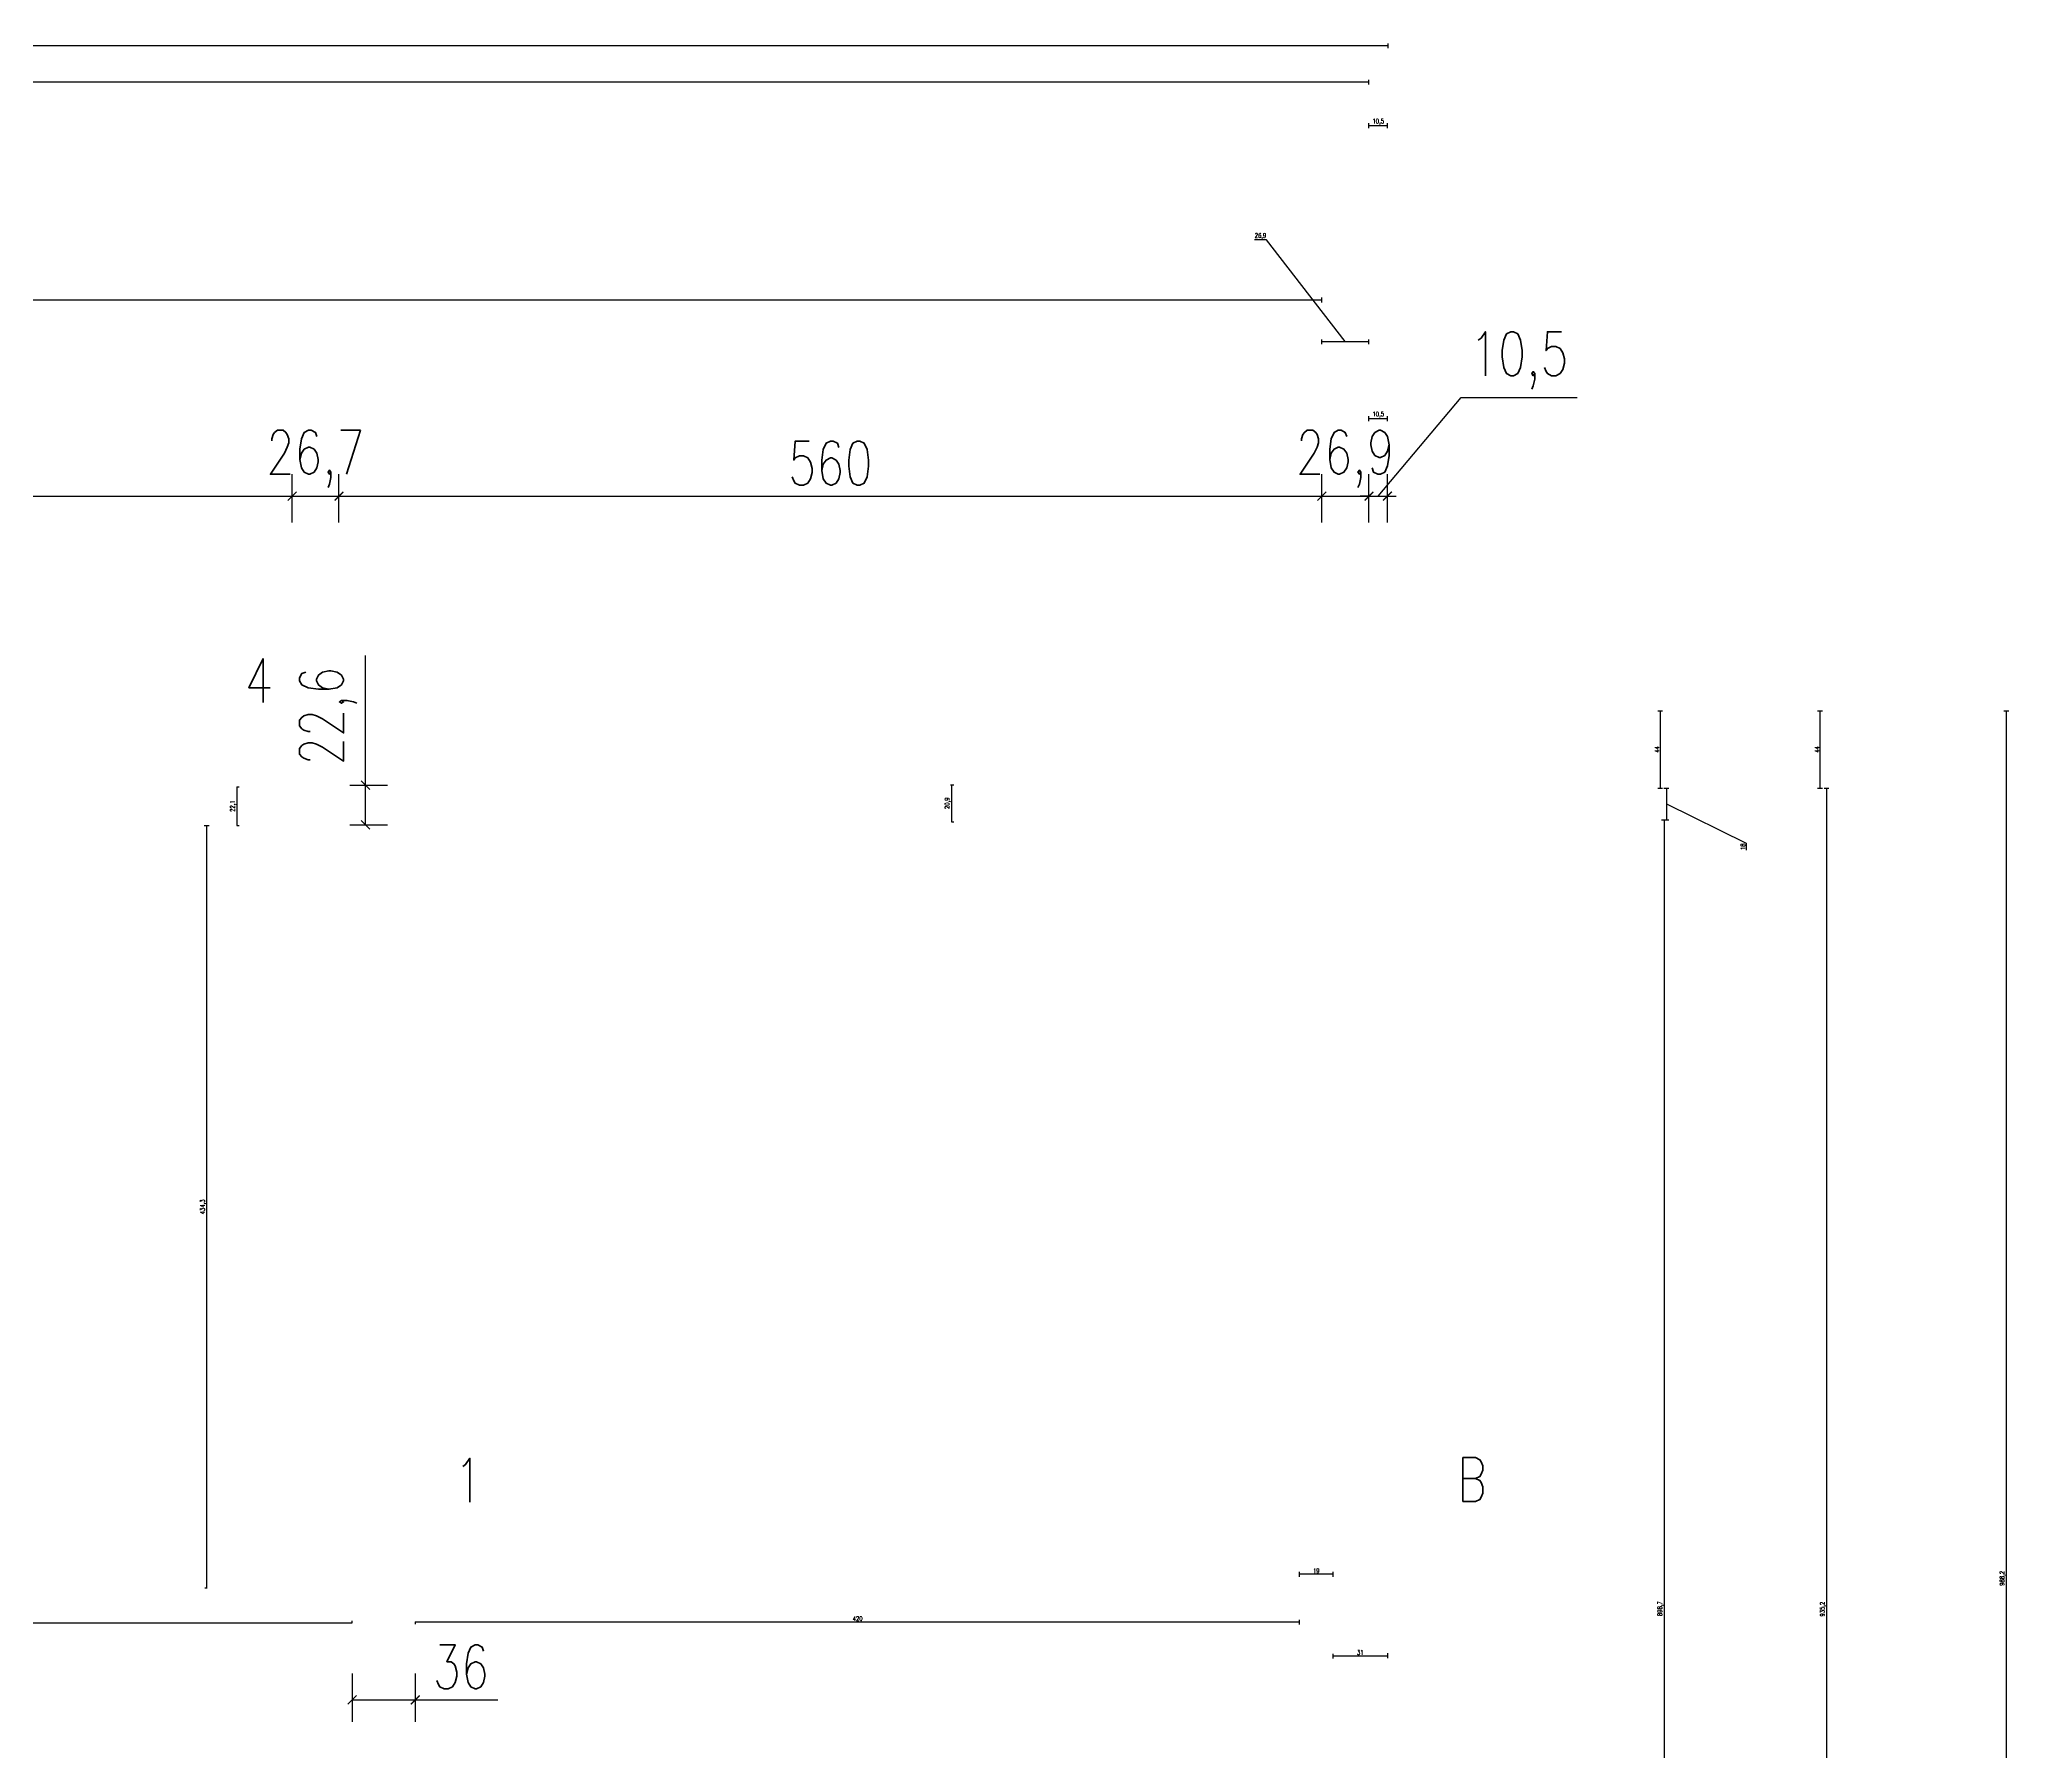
# Model space of a CAD drawing. Header units: millimetres. Extents: x -324080 to 120693, y -32448 to 53734.
# Drawn here: x -123694 to -122572, y -6609 to -5634 of the extents above; entities that cross this region are included whole.
import ezdxf

# ---------------------------------------------------------------- set-up
doc = ezdxf.new("R2010")
doc.units = ezdxf.units.MM
doc.layers.add('wymiary', color=253, linetype='Continuous', lineweight=5)
doc.styles.add('Opisowy', font='simplex.shx', dxfattribs={"width": 0.75, "height": 2.5})
doc.dimstyles.new('Opisowy', dxfattribs={"dimscale": 0, "dimtxt": 2.5, "dimasz": 0.5, "dimexe": 1.25, "dimexo": 0.625, "dimtad": 1, "dimdec": 1, "dimtxsty": 'Opisowy', "dimblk": 'ARCHTICK', "dimcen": 1, "dimadec": 0, "dimazin": 0, "dimtfac": 1, "dimtdec": 1, "dimtmove": 0, "dimatfit": 3, "dimfxl": 1.5, "dimfxlon": 1, "dimarcsym": 0})

# ---------------------------------------------------------------- blocks, each defined once
blk = doc.blocks.new('_ArchTick')
at = {"color": 0, "linetype": 'ByBlock', "const_width": 0.15}
blk.add_lwpolyline([(-0.5, -0.5), (0.5, 0.5)], dxfattribs=at)
blk = doc.blocks.new('*D4')
at = {"layer": 'Defpoints', "color": 0, "transparency": 16777216}
for p in [(-122963.1, -5782), (-122963.1, -6008.2), (-124836.6, -6018)]:
    blk.add_point(p, dxfattribs=at)
at = {"layer": 'wymiary', "color": 0, "lineweight": -2, "transparency": 16777216}
for p, q in [((-124836.6, -5783.5), (-124836.6, -5780.7)), ((-124836.6, -5782), (-122963.1, -5782)), ((-122963.1, -5783.5), (-122963.1, -5780.7))]:
    blk.add_line(p, q, dxfattribs=at)
at = {"layer": 'wymiary', "color": 0, "lineweight": -2, "transparency": 16777216, "xscale": 0.5, "yscale": 0.5, "zscale": 0.5, "rotation": 180}
blk.add_blockref('_ArchTick', (-124836.6, -5782), dxfattribs=at)
at = {"layer": 'wymiary', "color": 0, "lineweight": -2, "transparency": 16777216, "xscale": 0.5, "yscale": 0.5, "zscale": 0.5}
blk.add_blockref('_ArchTick', (-122963.1, -5782), dxfattribs=at)
at = {"layer": 'wymiary', "color": 0, "lineweight": 5, "transparency": 16777216, "insert": (-123899.9, -5779.9), "char_height": 2.5, "attachment_point": 5, "style": 'Opisowy'}
blk.add_mtext('1873,4', dxfattribs=at)
blk = doc.blocks.new('*D5')
at = {"layer": 'Defpoints', "color": 0, "transparency": 16777216}
for p in [(-122936.2, -5805.8), (-122936.2, -6032), (-122963.1, -6050)]:
    blk.add_point(p, dxfattribs=at)
at = {"layer": 'wymiary', "color": 0, "lineweight": -2, "transparency": 16777216}
for p, q in [((-122994.6, -5747.9), (-123001.5, -5747.9)), ((-122949.7, -5805.8), (-122994.6, -5747.9)), ((-122963.1, -5807.3), (-122963.1, -5804.6)), ((-122963.1, -5805.8), (-122936.2, -5805.8)), ((-122936.2, -5807.3), (-122936.2, -5804.6))]:
    blk.add_line(p, q, dxfattribs=at)
at = {"layer": 'wymiary', "color": 0, "lineweight": -2, "transparency": 16777216, "xscale": 0.5, "yscale": 0.5, "zscale": 0.5, "rotation": 180}
blk.add_blockref('_ArchTick', (-122963.1, -5805.8), dxfattribs=at)
at = {"layer": 'wymiary', "color": 0, "lineweight": -2, "transparency": 16777216, "xscale": 0.5, "yscale": 0.5, "zscale": 0.5}
blk.add_blockref('_ArchTick', (-122936.2, -5805.8), dxfattribs=at)
at = {"layer": 'wymiary', "color": 0, "lineweight": 5, "transparency": 16777216, "insert": (-122998, -5745.8), "char_height": 2.5, "attachment_point": 5, "style": 'Opisowy'}
blk.add_mtext('26,9', dxfattribs=at)
blk = doc.blocks.new('*D6')
at = {"layer": 'Defpoints', "color": 0, "transparency": 16777216}
for p in [(-122925.7, -5849.7), (-122925.7, -5988.1), (-122936.2, -6032)]:
    blk.add_point(p, dxfattribs=at)
at = {"layer": 'wymiary', "color": 0, "lineweight": -2, "transparency": 16777216}
for p, q in [((-122936.2, -5851.2), (-122936.2, -5848.4)), ((-122936.2, -5849.7), (-122925.7, -5849.7)), ((-122925.7, -5851.2), (-122925.7, -5848.4))]:
    blk.add_line(p, q, dxfattribs=at)
at = {"layer": 'wymiary', "color": 0, "lineweight": -2, "transparency": 16777216, "xscale": 0.5, "yscale": 0.5, "zscale": 0.5, "rotation": 180}
blk.add_blockref('_ArchTick', (-122936.2, -5849.7), dxfattribs=at)
at = {"layer": 'wymiary', "color": 0, "lineweight": -2, "transparency": 16777216, "xscale": 0.5, "yscale": 0.5, "zscale": 0.5}
blk.add_blockref('_ArchTick', (-122925.7, -5849.7), dxfattribs=at)
at = {"layer": 'wymiary', "color": 0, "lineweight": 5, "transparency": 16777216, "insert": (-122930.9, -5847.5), "char_height": 2.5, "attachment_point": 5, "style": 'Opisowy'}
blk.add_mtext('10,5', dxfattribs=at)
blk = doc.blocks.new('*D8')
at = {"layer": 'Defpoints', "color": 0, "transparency": 16777216}
for p in [(-122936.2, -5658), (-122936.2, -5983.3), (-124862.1, -5992.2)]:
    blk.add_point(p, dxfattribs=at)
at = {"layer": 'wymiary', "color": 0, "lineweight": -2, "transparency": 16777216}
for p, q in [((-124862.1, -5659.5), (-124862.1, -5656.7)), ((-124862.1, -5658), (-122936.2, -5658)), ((-122936.2, -5659.5), (-122936.2, -5656.7))]:
    blk.add_line(p, q, dxfattribs=at)
at = {"layer": 'wymiary', "color": 0, "lineweight": -2, "transparency": 16777216, "xscale": 0.5, "yscale": 0.5, "zscale": 0.5, "rotation": 180}
blk.add_blockref('_ArchTick', (-124862.1, -5658), dxfattribs=at)
at = {"layer": 'wymiary', "color": 0, "lineweight": -2, "transparency": 16777216, "xscale": 0.5, "yscale": 0.5, "zscale": 0.5}
blk.add_blockref('_ArchTick', (-122936.2, -5658), dxfattribs=at)
at = {"layer": 'wymiary', "color": 0, "lineweight": 5, "transparency": 16777216, "insert": (-123899.1, -5655.9), "char_height": 2.5, "attachment_point": 5, "style": 'Opisowy'}
blk.add_mtext('1925,9', dxfattribs=at)
blk = doc.blocks.new('*D9')
at = {"layer": 'Defpoints', "color": 0, "transparency": 16777216}
for p in [(-122925.7, -5682.8), (-122925.7, -5939.4), (-122936.2, -5983.3)]:
    blk.add_point(p, dxfattribs=at)
at = {"layer": 'wymiary', "color": 0, "lineweight": -2, "transparency": 16777216}
for p, q in [((-122936.2, -5684.3), (-122936.2, -5681.5)), ((-122936.2, -5682.8), (-122925.7, -5682.8)), ((-122925.7, -5684.3), (-122925.7, -5681.5))]:
    blk.add_line(p, q, dxfattribs=at)
at = {"layer": 'wymiary', "color": 0, "lineweight": -2, "transparency": 16777216, "xscale": 0.5, "yscale": 0.5, "zscale": 0.5, "rotation": 180}
blk.add_blockref('_ArchTick', (-122936.2, -5682.8), dxfattribs=at)
at = {"layer": 'wymiary', "color": 0, "lineweight": -2, "transparency": 16777216, "xscale": 0.5, "yscale": 0.5, "zscale": 0.5}
blk.add_blockref('_ArchTick', (-122925.7, -5682.8), dxfattribs=at)
at = {"layer": 'wymiary', "color": 0, "lineweight": 5, "transparency": 16777216, "insert": (-122930.9, -5680.7), "char_height": 2.5, "attachment_point": 5, "style": 'Opisowy'}
blk.add_mtext('10,5', dxfattribs=at)
blk = doc.blocks.new('*D10')
at = {"layer": 'Defpoints', "color": 0, "transparency": 16777216}
for p in [(-122925.3, -5637.3), (-122925.3, -5946.2), (-124888.3, -5947.6)]:
    blk.add_point(p, dxfattribs=at)
at = {"layer": 'wymiary', "color": 0, "lineweight": -2, "transparency": 16777216}
for p, q in [((-124888.3, -5638.8), (-124888.3, -5636)), ((-124888.3, -5637.3), (-122925.3, -5637.3)), ((-122925.3, -5638.8), (-122925.3, -5636))]:
    blk.add_line(p, q, dxfattribs=at)
at = {"layer": 'wymiary', "color": 0, "lineweight": -2, "transparency": 16777216, "xscale": 0.5, "yscale": 0.5, "zscale": 0.5, "rotation": 180}
blk.add_blockref('_ArchTick', (-124888.3, -5637.3), dxfattribs=at)
at = {"layer": 'wymiary', "color": 0, "lineweight": -2, "transparency": 16777216, "xscale": 0.5, "yscale": 0.5, "zscale": 0.5}
blk.add_blockref('_ArchTick', (-122925.3, -5637.3), dxfattribs=at)
at = {"layer": 'wymiary', "color": 0, "lineweight": 5, "transparency": 16777216, "insert": (-123906.8, -5635.4), "char_height": 2.5, "attachment_point": 5, "style": 'Opisowy'}
blk.add_mtext('1963', dxfattribs=at)
blk = doc.blocks.new('*D11')
at = {"layer": 'Defpoints', "color": 0, "transparency": 16777216}
for p in [(-122925.7, -6016.2), (-122936.2, -6060.2), (-122770.2, -6060.2)]:
    blk.add_point(p, dxfattribs=at)
at = {"layer": 'wymiary', "color": 0, "lineweight": -2, "transparency": 16777216}
for p, q in [((-122771.7, -6016.2), (-122769, -6016.2)), ((-122770.2, -6016.2), (-122770.2, -6060.2)), ((-122771.7, -6060.2), (-122769, -6060.2))]:
    blk.add_line(p, q, dxfattribs=at)
at = {"layer": 'wymiary', "color": 0, "lineweight": -2, "transparency": 16777216, "xscale": 0.5, "yscale": 0.5, "zscale": 0.5}
for p, rotation in [((-122770.2, -6016.2), 90), ((-122770.2, -6060.2), 270)]:
    blk.add_blockref('_ArchTick', p, dxfattribs=dict(at, rotation=rotation))
at = {"layer": 'wymiary', "color": 0, "lineweight": 5, "transparency": 16777216, "insert": (-122772.1, -6038.2), "char_height": 2.5, "attachment_point": 5, "rotation": 90, "style": 'Opisowy'}
blk.add_mtext('44', dxfattribs=at)
blk = doc.blocks.new('*D12')
at = {"layer": 'Defpoints', "color": 0, "transparency": 16777216}
for p in [(-122936.2, -6060.2), (-122963.1, -6078.2), (-122766.6, -6078.2)]:
    blk.add_point(p, dxfattribs=at)
at = {"layer": 'wymiary', "color": 0, "lineweight": -2, "transparency": 16777216}
for p, q in [((-122768.1, -6060.2), (-122765.3, -6060.2)), ((-122766.6, -6060.2), (-122766.6, -6078.2)), ((-122766.6, -6069.2), (-122721.2, -6091.6)), ((-122768.1, -6078.2), (-122765.3, -6078.2)), ((-122721.2, -6091.6), (-122721.2, -6095.5))]:
    blk.add_line(p, q, dxfattribs=at)
at = {"layer": 'wymiary', "color": 0, "lineweight": -2, "transparency": 16777216, "xscale": 0.5, "yscale": 0.5, "zscale": 0.5}
for p, rotation in [((-122766.6, -6060.2), 90), ((-122766.6, -6078.2), 270)]:
    blk.add_blockref('_ArchTick', p, dxfattribs=dict(at, rotation=rotation))
at = {"layer": 'wymiary', "color": 0, "lineweight": 5, "transparency": 16777216, "insert": (-122723.1, -6093.6), "char_height": 2.5, "attachment_point": 5, "rotation": 90, "style": 'Opisowy'}
blk.add_mtext('18', dxfattribs=at)
blk = doc.blocks.new('*D13')
at = {"layer": 'Defpoints', "color": 0, "transparency": 16777216}
for p in [(-122963.1, -6078.2), (-122985.7, -6976.9), (-122768, -6976.9)]:
    blk.add_point(p, dxfattribs=at)
at = {"layer": 'wymiary', "color": 0, "lineweight": -2, "transparency": 16777216}
for p, q in [((-122769.5, -6078.2), (-122766.8, -6078.2)), ((-122768, -6078.2), (-122768, -6976.9)), ((-122769.5, -6976.9), (-122766.8, -6976.9))]:
    blk.add_line(p, q, dxfattribs=at)
at = {"layer": 'wymiary', "color": 0, "lineweight": -2, "transparency": 16777216, "xscale": 0.5, "yscale": 0.5, "zscale": 0.5}
for p, rotation in [((-122768, -6078.2), 90), ((-122768, -6976.9), 270)]:
    blk.add_blockref('_ArchTick', p, dxfattribs=dict(at, rotation=rotation))
at = {"layer": 'wymiary', "color": 0, "lineweight": 5, "transparency": 16777216, "insert": (-122770.1, -6527.5), "char_height": 2.5, "attachment_point": 5, "rotation": 90, "style": 'Opisowy'}
blk.add_mtext('898,7', dxfattribs=at)
blk = doc.blocks.new('*D16')
at = {"layer": 'Defpoints', "color": 0, "transparency": 16777216}
for p in [(-122925.7, -6510.2), (-122925.7, -6554.4), (-122956.7, -6579.5)]:
    blk.add_point(p, dxfattribs=at)
at = {"layer": 'wymiary', "color": 0, "lineweight": -2, "transparency": 16777216}
for p, q in [((-122925.7, -6552.9), (-122925.7, -6555.7)), ((-122956.7, -6555.9), (-122956.7, -6553.2)), ((-122956.7, -6554.4), (-122925.7, -6554.4))]:
    blk.add_line(p, q, dxfattribs=at)
at = {"layer": 'wymiary', "color": 0, "lineweight": -2, "transparency": 16777216, "xscale": 0.5, "yscale": 0.5, "zscale": 0.5, "rotation": 180}
blk.add_blockref('_ArchTick', (-122956.7, -6554.4), dxfattribs=at)
at = {"layer": 'wymiary', "color": 0, "lineweight": -2, "transparency": 16777216, "xscale": 0.5, "yscale": 0.5, "zscale": 0.5}
blk.add_blockref('_ArchTick', (-122925.7, -6554.4), dxfattribs=at)
at = {"layer": 'wymiary', "color": 0, "lineweight": 5, "transparency": 16777216, "insert": (-122941.2, -6552.5), "char_height": 2.5, "attachment_point": 5, "style": 'Opisowy'}
blk.add_mtext('31', dxfattribs=at)
blk = doc.blocks.new('*D17')
at = {"layer": 'Defpoints', "color": 0, "transparency": 16777216}
for p in [(-122975.7, -6507.9), (-122956.7, -6554.4), (-122975.7, -6579.5)]:
    blk.add_point(p, dxfattribs=at)
at = {"layer": 'wymiary', "color": 0, "lineweight": -2, "transparency": 16777216}
for p, q in [((-122975.7, -6509.4), (-122975.7, -6506.6)), ((-122956.7, -6507.9), (-122975.7, -6507.9)), ((-122956.7, -6509.4), (-122956.7, -6506.6))]:
    blk.add_line(p, q, dxfattribs=at)
at = {"layer": 'wymiary', "color": 0, "lineweight": -2, "transparency": 16777216, "xscale": 0.5, "yscale": 0.5, "zscale": 0.5, "rotation": 180}
blk.add_blockref('_ArchTick', (-122975.7, -6507.9), dxfattribs=at)
at = {"layer": 'wymiary', "color": 0, "lineweight": -2, "transparency": 16777216, "xscale": 0.5, "yscale": 0.5, "zscale": 0.5}
blk.add_blockref('_ArchTick', (-122956.7, -6507.9), dxfattribs=at)
at = {"layer": 'wymiary', "color": 0, "lineweight": 5, "transparency": 16777216, "insert": (-122966.2, -6506), "char_height": 2.5, "attachment_point": 5, "style": 'Opisowy'}
blk.add_mtext('19', dxfattribs=at)
blk = doc.blocks.new('*D45')
at = {"layer": 'Defpoints', "color": 0, "transparency": 16777216}
for p in [(-123887.6, -6536.2), (-123515.6, -6535.6), (-123515.6, -6535.6)]:
    blk.add_point(p, dxfattribs=at)
at = {"layer": 'wymiary', "color": 0, "lineweight": -2, "transparency": 16777216}
for p, q in [((-123887.6, -6535.6), (-123887.6, -6534.4)), ((-123887.6, -6535.6), (-123515.6, -6535.6)), ((-123515.6, -6535.6), (-123515.6, -6534.4))]:
    blk.add_line(p, q, dxfattribs=at)
at = {"layer": 'wymiary', "color": 0, "lineweight": -2, "transparency": 16777216, "xscale": 0.5, "yscale": 0.5, "zscale": 0.5, "rotation": 180}
blk.add_blockref('_ArchTick', (-123887.6, -6535.6), dxfattribs=at)
at = {"layer": 'wymiary', "color": 0, "lineweight": -2, "transparency": 16777216, "xscale": 0.5, "yscale": 0.5, "zscale": 0.5}
blk.add_blockref('_ArchTick', (-123515.6, -6535.6), dxfattribs=at)
at = {"layer": 'wymiary', "color": 0, "lineweight": 5, "transparency": 16777216, "insert": (-123701.6, -6533.7), "char_height": 2.5, "attachment_point": 5, "style": 'Opisowy'}
blk.add_mtext('372', dxfattribs=at)
blk = doc.blocks.new('*D46')
at = {"layer": 'Defpoints', "color": 0, "transparency": 16777216}
for p in [(-123600.7, -6081.5), (-123598.4, -6081.5), (-123598.1, -6515.9)]:
    blk.add_point(p, dxfattribs=at)
at = {"layer": 'wymiary', "color": 0, "lineweight": -2, "transparency": 16777216}
for p, q in [((-123599.9, -6081.5), (-123597.1, -6081.5)), ((-123598.4, -6515.9), (-123598.4, -6081.5)), ((-123598.4, -6515.9), (-123599.6, -6515.9))]:
    blk.add_line(p, q, dxfattribs=at)
at = {"layer": 'wymiary', "color": 0, "lineweight": -2, "transparency": 16777216, "xscale": 0.5, "yscale": 0.5, "zscale": 0.5}
for p, rotation in [((-123598.4, -6081.5), 90), ((-123598.4, -6515.9), 270)]:
    blk.add_blockref('_ArchTick', p, dxfattribs=dict(at, rotation=rotation))
at = {"layer": 'wymiary', "color": 0, "lineweight": 5, "transparency": 16777216, "insert": (-123600.5, -6298.7), "char_height": 2.5, "attachment_point": 5, "rotation": 90, "style": 'Opisowy'}
blk.add_mtext('434,3', dxfattribs=at)
blk = doc.blocks.new('*D47')
at = {"layer": 'Defpoints', "color": 0, "transparency": 16777216}
for p in [(-123479.6, -6534.4), (-122975.7, -6535.1), (-122975.7, -6579.5)]:
    blk.add_point(p, dxfattribs=at)
at = {"layer": 'wymiary', "color": 0, "lineweight": -2, "transparency": 16777216}
for p, q in [((-123479.6, -6535), (-123479.6, -6536.4)), ((-123479.6, -6535.1), (-122975.7, -6535.1)), ((-122975.7, -6536.6), (-122975.7, -6533.9))]:
    blk.add_line(p, q, dxfattribs=at)
at = {"layer": 'wymiary', "color": 0, "lineweight": -2, "transparency": 16777216, "xscale": 0.5, "yscale": 0.5, "zscale": 0.5, "rotation": 180}
blk.add_blockref('_ArchTick', (-123479.6, -6535.1), dxfattribs=at)
at = {"layer": 'wymiary', "color": 0, "lineweight": -2, "transparency": 16777216, "xscale": 0.5, "yscale": 0.5, "zscale": 0.5}
blk.add_blockref('_ArchTick', (-122975.7, -6535.1), dxfattribs=at)
at = {"layer": 'wymiary', "color": 0, "lineweight": 5, "transparency": 16777216, "insert": (-123227.6, -6533.2), "char_height": 2.5, "attachment_point": 5, "style": 'Opisowy'}
blk.add_mtext('420', dxfattribs=at)
blk = doc.blocks.new('*D48')
at = {"layer": 'Defpoints', "color": 0, "transparency": 16777216}
for p in [(-123581.6, -6059.4), (-123581.5, -6081.4), (-123581.3, -6081.4)]:
    blk.add_point(p, dxfattribs=at)
at = {"layer": 'wymiary', "color": 0, "lineweight": -2, "transparency": 16777216}
for p, q in [((-123581.3, -6059.4), (-123580, -6059.4)), ((-123581.3, -6059.4), (-123581.3, -6081.4)), ((-123581.3, -6081.4), (-123580, -6081.4))]:
    blk.add_line(p, q, dxfattribs=at)
at = {"layer": 'wymiary', "color": 0, "lineweight": -2, "transparency": 16777216, "xscale": 0.5, "yscale": 0.5, "zscale": 0.5}
for p, rotation in [((-123581.3, -6059.4), 90), ((-123581.3, -6081.4), 270)]:
    blk.add_blockref('_ArchTick', p, dxfattribs=dict(at, rotation=rotation))
at = {"layer": 'wymiary', "color": 0, "lineweight": 5, "transparency": 16777216, "insert": (-123583.4, -6070.4), "char_height": 2.5, "attachment_point": 5, "rotation": 90, "style": 'Opisowy'}
blk.add_mtext('22,1', dxfattribs=at)
blk = doc.blocks.new('*D51')
at = {"layer": 'Defpoints', "color": 0, "transparency": 16777216}
for p in [(-123175.2, -6058.4), (-123174.3, -6079.3), (-123174.1, -6079.3)]:
    blk.add_point(p, dxfattribs=at)
at = {"layer": 'wymiary', "color": 0, "lineweight": -2, "transparency": 16777216}
for p, q in [((-123174.6, -6058.4), (-123172.8, -6058.4)), ((-123174.1, -6058.4), (-123174.1, -6079.3)), ((-123174.1, -6079.3), (-123172.8, -6079.3))]:
    blk.add_line(p, q, dxfattribs=at)
at = {"layer": 'wymiary', "color": 0, "lineweight": -2, "transparency": 16777216, "xscale": 0.5, "yscale": 0.5, "zscale": 0.5}
for p, rotation in [((-123174.1, -6058.4), 90), ((-123174.1, -6079.3), 270)]:
    blk.add_blockref('_ArchTick', p, dxfattribs=dict(at, rotation=rotation))
at = {"layer": 'wymiary', "color": 0, "lineweight": 5, "transparency": 16777216, "insert": (-123176.2, -6068.8), "char_height": 2.5, "attachment_point": 5, "rotation": 90, "style": 'Opisowy'}
blk.add_mtext('20,9', dxfattribs=at)
blk = doc.blocks.new('*D60')
at = {"layer": 'Defpoints', "color": 0, "transparency": 16777216}
for p in [(-122936.2, -6060.2), (-122675.4, -6060.2), (-122960.7, -6995.4)]:
    blk.add_point(p, dxfattribs=at)
at = {"layer": 'wymiary', "color": 0, "lineweight": -2, "transparency": 16777216}
for p, q in [((-122676.9, -6060.2), (-122674.1, -6060.2)), ((-122675.4, -6995.4), (-122675.4, -6060.2)), ((-122676.9, -6995.4), (-122674.1, -6995.4))]:
    blk.add_line(p, q, dxfattribs=at)
at = {"layer": 'wymiary', "color": 0, "lineweight": -2, "transparency": 16777216, "xscale": 0.5, "yscale": 0.5, "zscale": 0.5}
for p, rotation in [((-122675.4, -6060.2), 90), ((-122675.4, -6995.4), 270)]:
    blk.add_blockref('_ArchTick', p, dxfattribs=dict(at, rotation=rotation))
at = {"layer": 'wymiary', "color": 0, "lineweight": 5, "transparency": 16777216, "insert": (-122677.5, -6527.8), "char_height": 2.5, "attachment_point": 5, "rotation": 90, "style": 'Opisowy'}
blk.add_mtext('935,2', dxfattribs=at)
blk = doc.blocks.new('*D61')
at = {"layer": 'Defpoints', "color": 0, "transparency": 16777216}
for p in [(-122925.7, -6016.2), (-122679.1, -6016.2), (-122936.2, -6060.2)]:
    blk.add_point(p, dxfattribs=at)
at = {"layer": 'wymiary', "color": 0, "lineweight": -2, "transparency": 16777216}
for p, q in [((-122680.6, -6016.2), (-122677.8, -6016.2)), ((-122679.1, -6060.2), (-122679.1, -6016.2)), ((-122680.6, -6060.2), (-122677.8, -6060.2))]:
    blk.add_line(p, q, dxfattribs=at)
at = {"layer": 'wymiary', "color": 0, "lineweight": -2, "transparency": 16777216, "xscale": 0.5, "yscale": 0.5, "zscale": 0.5}
for p, rotation in [((-122679.1, -6016.2), 90), ((-122679.1, -6060.2), 270)]:
    blk.add_blockref('_ArchTick', p, dxfattribs=dict(at, rotation=rotation))
at = {"layer": 'wymiary', "color": 0, "lineweight": 5, "transparency": 16777216, "insert": (-122680.9, -6038.2), "char_height": 2.5, "attachment_point": 5, "rotation": 90, "style": 'Opisowy'}
blk.add_mtext('44', dxfattribs=at)
blk = doc.blocks.new('*D62')
at = {"layer": 'Defpoints', "color": 0, "transparency": 16777216}
for p in [(-122925.7, -6016.2), (-122573, -6016.2), (-122925.7, -7004.4)]:
    blk.add_point(p, dxfattribs=at)
at = {"layer": 'wymiary', "color": 0, "lineweight": -2, "transparency": 16777216}
for p, q in [((-122574.5, -6016.2), (-122571.7, -6016.2)), ((-122573, -7004.4), (-122573, -6016.2)), ((-122574.5, -7004.4), (-122571.7, -7004.4))]:
    blk.add_line(p, q, dxfattribs=at)
at = {"layer": 'wymiary', "color": 0, "lineweight": -2, "transparency": 16777216, "xscale": 0.5, "yscale": 0.5, "zscale": 0.5}
for p, rotation in [((-122573, -6016.2), 90), ((-122573, -7004.4), 270)]:
    blk.add_blockref('_ArchTick', p, dxfattribs=dict(at, rotation=rotation))
at = {"layer": 'wymiary', "color": 0, "lineweight": 5, "transparency": 16777216, "insert": (-122575.1, -6510.3), "char_height": 2.5, "attachment_point": 5, "rotation": 90, "style": 'Opisowy'}
blk.add_mtext('988,2', dxfattribs=at)
blk = doc.blocks.new('*D291')
at = {"layer": 'Defpoints', "color": 0, "transparency": 16777216}
for p in [(-123549.8, -5893.9), (-123549.8, -6070.1), (-124180.1, -6074.3)]:
    blk.add_point(p, dxfattribs=at)
at = {"layer": 'wymiary', "color": 0, "lineweight": -2, "transparency": 16777216}
for p, q in [((-124180.1, -5908.9), (-124180.1, -5881.4)), ((-123549.8, -5908.9), (-123549.8, -5881.4)), ((-124180.1, -5893.9), (-123549.8, -5893.9))]:
    blk.add_line(p, q, dxfattribs=at)
at = {"layer": 'wymiary', "color": 0, "lineweight": -2, "transparency": 16777216, "xscale": 5, "yscale": 5, "zscale": 5, "rotation": 180}
blk.add_blockref('_ArchTick', (-124180.1, -5893.9), dxfattribs=at)
at = {"layer": 'wymiary', "color": 0, "lineweight": -2, "transparency": 16777216, "xscale": 5, "yscale": 5, "zscale": 5}
blk.add_blockref('_ArchTick', (-123549.8, -5893.9), dxfattribs=at)
at = {"layer": 'wymiary', "color": 0, "transparency": 16777216, "insert": (-123864.9, -5872.7), "char_height": 25, "attachment_point": 5, "style": 'Opisowy'}
blk.add_mtext('630,3', dxfattribs=at)
blk = doc.blocks.new('*D292')
at = {"layer": 'Defpoints', "color": 0, "transparency": 16777216}
for p in [(-123523.1, -5893.9), (-123549.8, -6070.1), (-123523.1, -6069.8)]:
    blk.add_point(p, dxfattribs=at)
at = {"layer": 'wymiary', "color": 0, "lineweight": -2, "transparency": 16777216}
for p, q in [((-123549.8, -5908.9), (-123549.8, -5881.4)), ((-123523.1, -5908.9), (-123523.1, -5881.4)), ((-123549.8, -5893.9), (-123523.1, -5893.9))]:
    blk.add_line(p, q, dxfattribs=at)
at = {"layer": 'wymiary', "color": 0, "lineweight": -2, "transparency": 16777216, "xscale": 5, "yscale": 5, "zscale": 5, "rotation": 180}
blk.add_blockref('_ArchTick', (-123549.8, -5893.9), dxfattribs=at)
at = {"layer": 'wymiary', "color": 0, "lineweight": -2, "transparency": 16777216, "xscale": 5, "yscale": 5, "zscale": 5}
blk.add_blockref('_ArchTick', (-123523.1, -5893.9), dxfattribs=at)
at = {"layer": 'wymiary', "color": 0, "transparency": 16777216, "insert": (-123536.5, -5872.7), "char_height": 25, "attachment_point": 5, "style": 'Opisowy'}
blk.add_mtext('26,7', dxfattribs=at)
blk = doc.blocks.new('*D293')
at = {"layer": 'Defpoints', "color": 0, "transparency": 16777216}
for p in [(-122963.1, -5893.9), (-123523.1, -6069.8), (-122963.1, -6078.2)]:
    blk.add_point(p, dxfattribs=at)
at = {"layer": 'wymiary', "color": 0, "lineweight": -2, "transparency": 16777216}
for p, q in [((-123523.1, -5908.9), (-123523.1, -5881.4)), ((-122963.1, -5908.9), (-122963.1, -5881.4)), ((-123523.1, -5893.9), (-122963.1, -5893.9))]:
    blk.add_line(p, q, dxfattribs=at)
at = {"layer": 'wymiary', "color": 0, "lineweight": -2, "transparency": 16777216, "xscale": 5, "yscale": 5, "zscale": 5, "rotation": 180}
blk.add_blockref('_ArchTick', (-123523.1, -5893.9), dxfattribs=at)
at = {"layer": 'wymiary', "color": 0, "lineweight": -2, "transparency": 16777216, "xscale": 5, "yscale": 5, "zscale": 5}
blk.add_blockref('_ArchTick', (-122963.1, -5893.9), dxfattribs=at)
at = {"layer": 'wymiary', "color": 0, "transparency": 16777216, "insert": (-123243.1, -5875.1), "char_height": 25, "attachment_point": 5, "style": 'Opisowy'}
blk.add_mtext('560', dxfattribs=at)
blk = doc.blocks.new('*D294')
at = {"layer": 'Defpoints', "color": 0, "transparency": 16777216}
for p in [(-122936.2, -5893.9), (-122936.2, -6060.2), (-122963.1, -6078.2)]:
    blk.add_point(p, dxfattribs=at)
at = {"layer": 'wymiary', "color": 0, "lineweight": -2, "transparency": 16777216}
for p, q in [((-122963.1, -5908.9), (-122963.1, -5881.4)), ((-122936.2, -5908.9), (-122936.2, -5881.4)), ((-122963.1, -5893.9), (-122936.2, -5893.9))]:
    blk.add_line(p, q, dxfattribs=at)
at = {"layer": 'wymiary', "color": 0, "lineweight": -2, "transparency": 16777216, "xscale": 5, "yscale": 5, "zscale": 5, "rotation": 180}
blk.add_blockref('_ArchTick', (-122963.1, -5893.9), dxfattribs=at)
at = {"layer": 'wymiary', "color": 0, "lineweight": -2, "transparency": 16777216, "xscale": 5, "yscale": 5, "zscale": 5}
blk.add_blockref('_ArchTick', (-122936.2, -5893.9), dxfattribs=at)
at = {"layer": 'wymiary', "color": 0, "transparency": 16777216, "insert": (-122949.7, -5872.7), "char_height": 25, "attachment_point": 5, "style": 'Opisowy'}
blk.add_mtext('26,9', dxfattribs=at)
blk = doc.blocks.new('*D295')
at = {"layer": 'Defpoints', "color": 0, "transparency": 16777216}
for p in [(-122925.7, -5893.9), (-122925.7, -6016.2), (-122936.2, -6060.2)]:
    blk.add_point(p, dxfattribs=at)
at = {"layer": 'wymiary', "color": 0, "lineweight": -2, "transparency": 16777216}
for p, q in [((-122930.9, -5893.9), (-122883.6, -5837.7)), ((-122883.6, -5837.7), (-122817.6, -5837.7)), ((-122936.2, -5908.9), (-122936.2, -5881.4)), ((-122925.7, -5908.9), (-122925.7, -5881.4)), ((-122936.2, -5893.9), (-122941.2, -5893.9)), ((-122936.2, -5893.9), (-122925.7, -5893.9)), ((-122936.2, -5893.9), (-122925.7, -5893.9)), ((-122925.7, -5893.9), (-122920.7, -5893.9))]:
    blk.add_line(p, q, dxfattribs=at)
at = {"layer": 'wymiary', "color": 0, "lineweight": -2, "transparency": 16777216, "xscale": 5, "yscale": 5, "zscale": 5}
blk.add_blockref('_ArchTick', (-122936.2, -5893.9), dxfattribs=at)
at = {"layer": 'wymiary', "color": 0, "lineweight": -2, "transparency": 16777216, "xscale": 5, "yscale": 5, "zscale": 5, "rotation": 180}
blk.add_blockref('_ArchTick', (-122925.7, -5893.9), dxfattribs=at)
at = {"layer": 'wymiary', "color": 0, "transparency": 16777216, "insert": (-122850.6, -5816.6), "char_height": 25, "attachment_point": 5, "style": 'Opisowy'}
blk.add_mtext('10,5', dxfattribs=at)
blk = doc.blocks.new('*D618')
at = {"layer": 'Defpoints', "color": 0, "transparency": 16777216}
for p in [(-123523.1, -6058.5), (-123508, -6058.5), (-123523.1, -6081.1)]:
    blk.add_point(p, dxfattribs=at)
at = {"layer": 'wymiary', "color": 0, "lineweight": -2, "transparency": 16777216}
for p, q in [((-123508, -6058.5), (-123508, -5984.7)), ((-123516.9, -6058.5), (-123495.5, -6058.5)), ((-123508, -6081.1), (-123508, -6058.5)), ((-123516.9, -6081.1), (-123495.5, -6081.1))]:
    blk.add_line(p, q, dxfattribs=at)
at = {"layer": 'wymiary', "color": 0, "lineweight": -2, "transparency": 16777216, "xscale": 5, "yscale": 5, "zscale": 5}
for p, rotation in [((-123508, -6058.5), 90), ((-123508, -6081.1), 270)]:
    blk.add_blockref('_ArchTick', p, dxfattribs=dict(at, rotation=rotation))
at = {"layer": 'wymiary', "color": 0, "transparency": 16777216, "insert": (-123529.2, -6019.1), "char_height": 25, "attachment_point": 5, "rotation": 90, "style": 'Opisowy'}
blk.add_mtext('22,6', dxfattribs=at)
blk = doc.blocks.new('*D623')
at = {"layer": 'Defpoints', "color": 0, "transparency": 16777216}
for p in [(-123515.6, -6535.6), (-123479.6, -6535.6), (-123479.6, -6579.5)]:
    blk.add_point(p, dxfattribs=at)
at = {"layer": 'wymiary', "color": 0, "lineweight": -2, "transparency": 16777216}
for p, q in [((-123515.6, -6564.5), (-123515.6, -6592)), ((-123479.6, -6564.5), (-123479.6, -6592)), ((-123515.6, -6579.5), (-123479.6, -6579.5)), ((-123479.6, -6579.5), (-123432.6, -6579.5))]:
    blk.add_line(p, q, dxfattribs=at)
at = {"layer": 'wymiary', "color": 0, "lineweight": -2, "transparency": 16777216, "xscale": 5, "yscale": 5, "zscale": 5, "rotation": 180}
blk.add_blockref('_ArchTick', (-123515.6, -6579.5), dxfattribs=at)
at = {"layer": 'wymiary', "color": 0, "lineweight": -2, "transparency": 16777216, "xscale": 5, "yscale": 5, "zscale": 5}
blk.add_blockref('_ArchTick', (-123479.6, -6579.5), dxfattribs=at)
at = {"layer": 'wymiary', "color": 0, "transparency": 16777216, "insert": (-123453.6, -6560.7), "char_height": 25, "attachment_point": 5, "style": 'Opisowy'}
blk.add_mtext('36', dxfattribs=at)

msp = doc.modelspace()

# ---------------------------------------------------------------- texts
at = {"lineweight": 20, "char_height": 25, "width": 36.1608, "style": 'Opisowy'}
for s, insert, attachment_point in [('4', (-123560.74, -5986.35), 3), ('\\pi15.84826;1', (-123473.2, -6441.89), 1)]:
    msp.add_mtext(s, dxfattribs=dict(at, insert=insert, attachment_point=attachment_point))
at = {"lineweight": 30, "insert": (-122885.88, -6441.48), "char_height": 25, "attachment_point": 1, "style": 'Opisowy'}
msp.add_mtext_dynamic_manual_height_columns('B', width=83.5157, gutter_width=125, heights=[0], dxfattribs=at)

# ---------------------------------------------------------------- dimensions: what is measured, and where the dimension line sits
at = {"layer": 'wymiary', "lineweight": 5}
for base, p1, p2, picture, middle in [((-122925.28, -5637.25), (-124888.28, -5947.61), (-122925.28, -5946.21), '*D10', (-123906.78, -5635.38)), ((-122936.2, -5657.98), (-124862.08, -5992.21), (-122936.2, -5983.33), '*D8', (-123899.14, -5655.87)), ((-122925.66, -5682.78), (-122936.2, -5983.33), (-122925.66, -5939.37), '*D9', (-122930.93, -5680.67)), ((-122963.14, -5782), (-124836.58, -6018.04), (-122963.14, -6008.16), '*D4', (-123899.86, -5779.88)), ((-122975.7, -6507.9), (-122956.66, -6554.41), (-122975.7, -6579.46), '*D17', (-122966.18, -6506.02)), ((-122925.66, -6554.41), (-122956.66, -6579.46), (-122925.66, -6510.21), '*D16', (-122941.16, -6552.54)), ((-123515.5635, -6535.6117), (-123887.6134, -6536.2117), (-123515.5635, -6535.6117), '*D45', (-123701.5885, -6533.7367))]:
    dim = msp.add_linear_dim(base=base, p1=p1, p2=p2, dimstyle='Opisowy', dxfattribs=at)
    dim.commit()
    dim.dimension.update_dxf_attribs({"geometry": picture, "text_midpoint": middle})
dim = msp.add_linear_dim(base=(-122936.2, -5805.82), p1=(-122963.14, -6050.01), p2=(-122936.2, -6032.03), dimstyle='Opisowy', dxfattribs=at)
dim.commit()
dim.dimension.update_dxf_attribs({"geometry": '*D5', "text_midpoint": (-122995.23, -5747.94), "dimtype": 160})
at = {"layer": 'wymiary'}
for base, p1, p2, picture, middle in [((-122925.66, -5893.85), (-122936.2, -6060.17), (-122925.66, -6016.21), '*D295', (-122877.4, -5837.71)), ((-123523.13, -5893.85), (-123549.8, -6070.07), (-123523.13, -6069.8), '*D292', (-123536.47, -5893.85)), ((-122936.2, -5893.85), (-122963.14, -6078.16), (-122936.2, -6060.17), '*D294', (-122949.67, -5893.85))]:
    dim = msp.add_linear_dim(base=base, p1=p1, p2=p2, dimstyle='Opisowy', dxfattribs=at)
    dim.commit()
    dim.dimension.update_dxf_attribs({"geometry": picture, "text_midpoint": middle, "dimtype": 160})
at = {"layer": 'wymiary', "lineweight": 5}
dim = msp.add_linear_dim(base=(-122925.66, -5849.66), p1=(-122936.2, -6032.03), p2=(-122925.66, -5988.07), dimstyle='Opisowy', override={"dimtxt": 1}, dxfattribs=at)
dim.commit()
dim.dimension.update_dxf_attribs({"geometry": '*D6', "text_midpoint": (-122930.93, -5847.55)})
at = {"layer": 'wymiary'}
for base, p1, p2, picture, middle in [((-123549.8, -5893.85), (-124180.09, -6074.34), (-123549.8, -6070.07), '*D291', (-123864.94, -5872.72)), ((-122963.14, -5893.85), (-123523.13, -6069.8), (-122963.14, -6078.16), '*D293', (-123243.14, -5875.1)), ((-123479.56, -6579.46), (-123515.56, -6535.61), (-123479.56, -6535.61), '*D623', (-123453.58, -6560.71))]:
    dim = msp.add_linear_dim(base=base, p1=p1, p2=p2, dimstyle='Opisowy', dxfattribs=at)
    dim.commit()
    dim.dimension.update_dxf_attribs({"geometry": picture, "text_midpoint": middle})
dim = msp.add_linear_dim(base=(-123508.04, -6058.5), p1=(-123523.13, -6081.11), p2=(-123523.13, -6058.5), angle=90, dimstyle='Opisowy', dxfattribs=at)
dim.commit()
dim.dimension.update_dxf_attribs({"geometry": '*D618', "text_midpoint": (-123529.17, -6019.12)})
at = {"layer": 'wymiary', "lineweight": 5}
for base, p1, p2, picture, middle in [((-122770.23, -6060.17), (-122925.66, -6016.21), (-122936.2, -6060.17), '*D11', (-122772.11, -6038.19)), ((-122679.05, -6016.21), (-122936.2, -6060.17), (-122925.66, -6016.21), '*D61', (-122680.93, -6038.19)), ((-122572.98, -6016.21), (-122925.66, -7004.41), (-122925.66, -6016.21), '*D62', (-122575.09, -6510.31)), ((-123581.2716, -6081.419), (-123581.6296, -6059.367), (-123581.5376, -6081.419), '*D48', (-123583.3847, -6070.393)), ((-123174.08, -6079.27), (-123175.24, -6058.37), (-123174.32, -6079.27), '*D51', (-123176.19, -6068.82)), ((-122675.4, -6060.17), (-122960.66, -6995.41), (-122936.2, -6060.17), '*D60', (-122677.51, -6527.79)), ((-123598.36, -6081.52), (-123598.11, -6515.86), (-123600.66, -6081.52), '*D46', (-123600.47, -6298.69)), ((-122768.02, -6976.87), (-122963.14, -6078.16), (-122985.66, -6976.87), '*D13', (-122770.14, -6527.51))]:
    dim = msp.add_linear_dim(base=base, p1=p1, p2=p2, angle=90, dimstyle='Opisowy', dxfattribs=at)
    dim.commit()
    dim.dimension.update_dxf_attribs({"geometry": picture, "text_midpoint": middle})
dim = msp.add_linear_dim(base=(-122766.58, -6078.16), p1=(-122936.2, -6060.17), p2=(-122963.14, -6078.16), angle=90, dimstyle='Opisowy', dxfattribs=at)
dim.commit()
dim.dimension.update_dxf_attribs({"geometry": '*D12', "text_midpoint": (-122721.19, -6092.24), "dimtype": 160})
dim = msp.add_linear_dim(base=(-122975.7, -6535.11), p1=(-123479.56, -6534.36), p2=(-122975.7, -6579.46), text='420', dimstyle='Opisowy', dxfattribs=at)
dim.commit()
dim.dimension.update_dxf_attribs({"geometry": '*D47', "text_midpoint": (-123227.63, -6533.23)})

doc.saveas('drawing.dxf')
